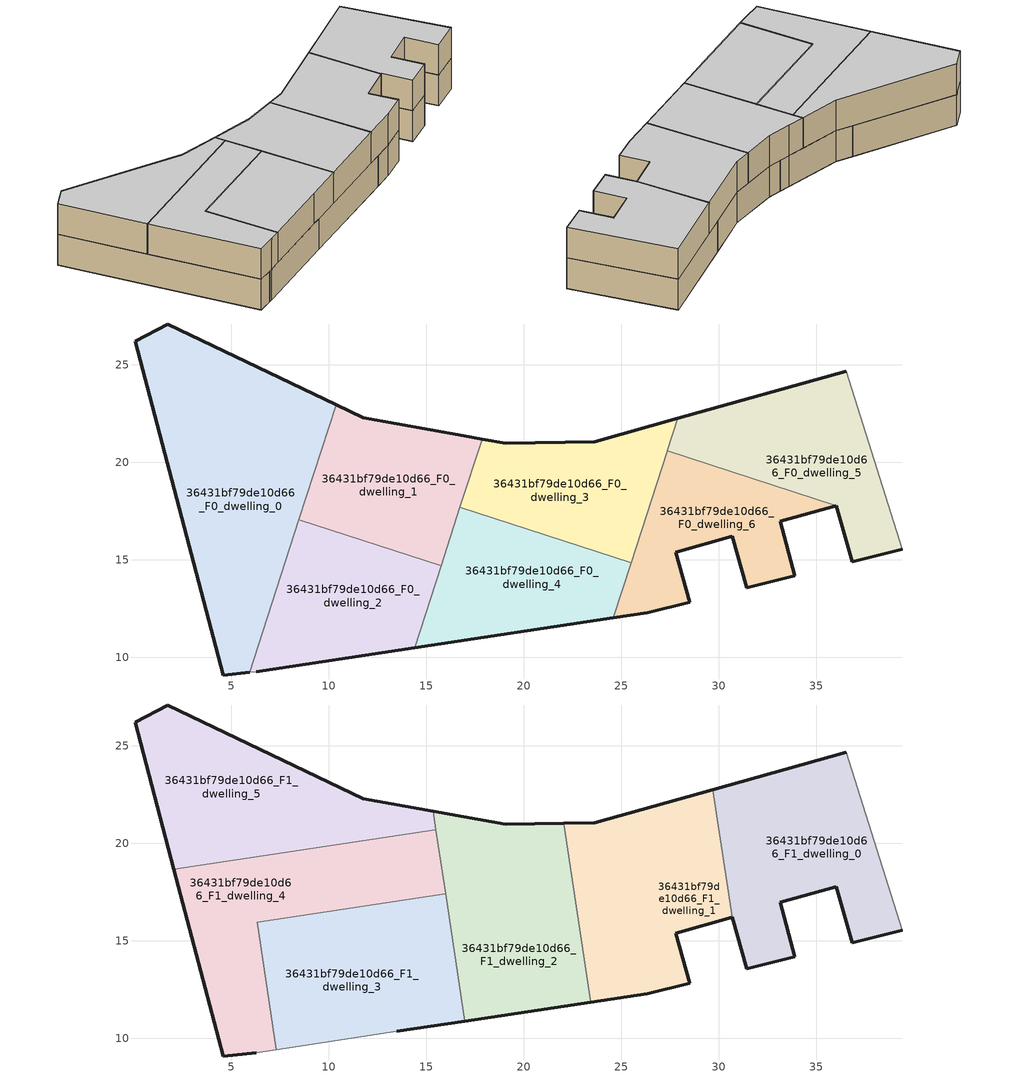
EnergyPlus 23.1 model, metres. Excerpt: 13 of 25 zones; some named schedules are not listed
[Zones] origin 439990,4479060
36431bf79de10d66_F0_dwelling_0
 floor ground (EU_floor_Construction): 5.95,9.22 10.39,22.95 1.76,27.09 0.08,26.2 4.6,9.09 z0
 wall outside (EU_wall_Construction): 5.95,9.22 4.6,9.09 0.08,26.2 1.76,27.09 10.39,22.95 z0:3
 wall to 36431bf79de10d66_F0_dwelling_2 (EU_wall_Construction): 8.48,17.06 5.95,9.22 z0:3
 wall to 36431bf79de10d66_F0_dwelling_1 (EU_wall_Construction): 10.39,22.95 8.48,17.06 z0:3
36431bf79de10d66_F0_dwelling_1
 floor ground (EU_floor_Construction): 15.77,14.7 17.87,21.18 16.92,21.35 11.77,22.28 10.39,22.95 8.48,17.06 z0
 wall outside (EU_wall_Construction): 10.39,22.95 11.77,22.28 16.92,21.35 17.87,21.18 z0:3
 wall to 36431bf79de10d66_F0_dwelling_2 (EU_wall_Construction): 15.77,14.7 8.48,17.06 z0:3
 wall to 36431bf79de10d66_F0_dwelling_3 (EU_wall_Construction): 17.87,21.18 16.74,17.68 z0:3
 wall to 36431bf79de10d66_F0_dwelling_4 (EU_wall_Construction): 16.74,17.68 15.77,14.7 z0:3
36431bf79de10d66_F0_dwelling_2
 floor ground (EU_floor_Construction): 14.41,10.49 15.77,14.7 8.48,17.06 5.95,9.22 6.3,9.26 z0
 wall outside (EU_wall_Construction): 14.41,10.49 6.3,9.26 z0:3
 wall adiabatic (EU_wall_Construction): 6.3,9.26 5.95,9.22 z0:3
 wall to 36431bf79de10d66_F0_dwelling_4 (EU_wall_Construction): 15.77,14.7 14.41,10.49 z0:3
36431bf79de10d66_F0_dwelling_3
 floor ground (EU_floor_Construction): 25.51,14.85 27.9,22.25 23.65,21.05 19.09,20.97 17.87,21.18 16.74,17.68 z0
 wall outside (EU_wall_Construction): 17.87,21.18 19.09,20.97 23.65,21.05 27.9,22.25 z0:3
 wall to 36431bf79de10d66_F0_dwelling_4 (EU_wall_Construction): 25.51,14.85 16.74,17.68 z0:3
 wall to 36431bf79de10d66_F0_dwelling_6 (EU_wall_Construction): 27.36,20.58 25.51,14.85 z0:3
 wall to 36431bf79de10d66_F0_dwelling_5 (EU_wall_Construction): 27.9,22.25 27.36,20.58 z0:3
36431bf79de10d66_F0_dwelling_4
 floor ground (EU_floor_Construction): 24.59,12.02 25.51,14.85 16.74,17.68 14.41,10.49 z0
 wall outside (EU_wall_Construction): 24.59,12.02 14.41,10.49 z0:3
 wall to 36431bf79de10d66_F0_dwelling_6 (EU_wall_Construction): 25.51,14.85 24.59,12.02 z0:3
36431bf79de10d66_F0_dwelling_5
 floor ground (EU_floor_Construction): 39.42,15.55 36.55,24.68 27.9,22.25 27.36,20.58 36.02,17.78 36.84,14.91 z0
 wall outside (EU_wall_Construction): 39.42,15.55 36.84,14.91 36.02,17.78 / 27.9,22.25 36.55,24.68 z0:3
 wall adiabatic (EU_wall_Construction): 36.55,24.68 39.42,15.55 z0:3
 wall to 36431bf79de10d66_F0_dwelling_6 (EU_wall_Construction): 36.02,17.78 27.36,20.58 z0:3
36431bf79de10d66_F0_dwelling_6
 floor ground (EU_floor_Construction): 33.9,14.18 33.15,16.98 36.02,17.78 27.36,20.58 24.59,12.02 26.34,12.28 28.53,12.83 27.8,15.39 30.7,16.21 31.44,13.56 z0
 wall outside (EU_wall_Construction): 36.02,17.78 33.15,16.98 33.9,14.18 31.44,13.56 30.7,16.21 27.8,15.39 28.53,12.83 26.34,12.28 24.59,12.02 z0:3
36431bf79de10d66_F1_dwelling_0
 floor to 36431bf79de10d66_F0_dwelling_5 (EU_floor_Construction): 39.42,15.55 36.55,24.68 29.7,22.75 30.17,19.67 36.02,17.78 36.84,14.91 z3
 floor to 36431bf79de10d66_F0_dwelling_6 (EU_floor_Construction): 33.9,14.18 33.15,16.98 36.02,17.78 30.17,19.67 30.69,16.21 30.7,16.21 31.44,13.56 z3
 wall outside (EU_wall_Construction): 29.7,22.75 36.55,24.68 / 39.42,15.55 36.84,14.91 36.02,17.78 33.15,16.98 33.9,14.18 31.44,13.56 30.7,16.21 30.69,16.21 z3:6
 wall to 36431bf79de10d66_F1_dwelling_1 (EU_wall_Construction): 30.69,16.21 29.7,22.75 z3:6
 wall adiabatic (EU_wall_Construction): 36.55,24.68 39.42,15.55 z3:6
 ceiling to 36431bf79de10d66_F2_dwelling_0 (EU_floor_Construction): 36.55,24.68 39.42,15.55 36.84,14.91 36.02,17.78 33.15,16.98 33.9,14.18 31.44,13.56 30.7,16.21 30.69,16.21 29.7,22.75 z6
36431bf79de10d66_F1_dwelling_1
 floor to 36431bf79de10d66_F0_dwelling_6 (EU_floor_Construction): 28.53,12.83 27.8,15.39 30.69,16.21 30.17,19.67 27.36,20.58 24.59,12.02 26.34,12.28 z3
 floor to 36431bf79de10d66_F0_dwelling_3 (EU_floor_Construction): 25.51,14.85 27.9,22.25 23.65,21.05 22.06,21.02 22.86,15.7 z3
 floor to 36431bf79de10d66_F0_dwelling_5 (EU_floor_Construction): 30.17,19.67 29.7,22.75 27.9,22.25 27.36,20.58 z3
 floor to 36431bf79de10d66_F0_dwelling_4 (EU_floor_Construction): 24.59,12.02 25.51,14.85 22.86,15.7 23.44,11.85 z3
 wall outside (EU_wall_Construction): 30.69,16.21 27.8,15.39 28.53,12.83 26.34,12.28 23.44,11.85 / 22.06,21.02 23.65,21.05 29.7,22.75 z3:6
 wall to 36431bf79de10d66_F1_dwelling_2 (EU_wall_Construction): 23.44,11.85 22.06,21.02 z3:6
 ceiling to 36431bf79de10d66_F2_dwelling_1 (EU_floor_Construction): 29.7,22.75 30.69,16.21 27.8,15.39 28.53,12.83 26.34,12.28 23.44,11.85 22.06,21.02 23.65,21.05 z6
36431bf79de10d66_F1_dwelling_2
 floor to 36431bf79de10d66_F0_dwelling_4 (EU_floor_Construction): 23.44,11.85 22.86,15.7 16.74,17.68 16.21,16.04 16.99,10.88 z3
 floor to 36431bf79de10d66_F0_dwelling_3 (EU_floor_Construction): 22.86,15.7 22.06,21.02 19.09,20.97 17.87,21.18 16.74,17.68 z3
 floor to 36431bf79de10d66_F0_dwelling_1 (EU_floor_Construction): 16.21,16.05 17.87,21.18 16.92,21.35 15.36,21.63 15.61,20.02 15.51,20.69 z3
 wall outside (EU_wall_Construction): 23.44,11.85 16.99,10.88 / 15.36,21.63 16.92,21.35 19.09,20.97 22.06,21.02 z3:6
 wall to 36431bf79de10d66_F1_dwelling_3 (EU_wall_Construction): 16.99,10.88 16,17.42 z3:6
 wall to 36431bf79de10d66_F1_dwelling_4 (EU_wall_Construction): 16,17.42 15.51,20.69 z3:6
 wall to 36431bf79de10d66_F1_dwelling_5 (EU_wall_Construction): 15.5,20.69 15.36,21.63 z3:6
 ceiling to 36431bf79de10d66_F2_dwelling_2 (EU_floor_Construction): 22.06,21.02 23.44,11.85 16.99,10.88 15.36,21.63 16.92,21.35 19.09,20.97 z6
36431bf79de10d66_F1_dwelling_3
 floor to 36431bf79de10d66_F0_dwelling_2 (EU_floor_Construction): 14.41,10.49 15.77,14.7 10.1,16.53 8.22,16.25 6.9,12.17 7.32,9.41 13.5,10.36 14.19,10.46 z3
 floor to 36431bf79de10d66_F0_dwelling_4 (EU_floor_Construction): 16.99,10.88 16.21,16.04 14.41,10.49 z3
 floor to 36431bf79de10d66_F0_dwelling_0 (EU_floor_Construction): 6.9,12.17 8.22,16.25 6.33,15.96 z3
 floor to 36431bf79de10d66_F0_dwelling_1 (EU_floor_Construction): 15.77,14.7 16.21,16.05 16,17.42 10.1,16.53 z3
 wall outside (EU_wall_Construction): 16.99,10.88 13.5,10.36 z3:6
 wall adiabatic (EU_wall_Construction): 13.5,10.36 7.32,9.41 z3:6
 wall to 36431bf79de10d66_F1_dwelling_4 (EU_wall_Construction): 7.32,9.41 6.33,15.96 16,17.42 z3:6
 ceiling to 36431bf79de10d66_F2_dwelling_3 (EU_floor_Construction): 16,17.42 16.99,10.88 13.5,10.36 7.32,9.41 6.33,15.96 z6
36431bf79de10d66_F1_dwelling_4
 floor to 36431bf79de10d66_F0_dwelling_1 (EU_floor_Construction): 16,17.42 15.51,20.69 9.36,19.77 8.48,17.06 10.1,16.53 z3
 floor to 36431bf79de10d66_F0_dwelling_0 (EU_floor_Construction): 5.95,9.23 6.9,12.17 6.33,15.96 8.22,16.25 9.36,19.77 2.07,18.67 4.6,9.09 z3
 floor to 36431bf79de10d66_F0_dwelling_2 (EU_floor_Construction): 7.32,9.41 6.9,12.17 5.95,9.23 6.3,9.26 z3; 10.1,16.53 8.48,17.06 8.22,16.25 z3
 wall outside (EU_wall_Construction): 6.3,9.26 4.6,9.09 2.07,18.67 z3:6
 wall adiabatic (EU_wall_Construction): 7.32,9.41 6.3,9.26 z3:6
 wall to 36431bf79de10d66_F1_dwelling_5 (EU_wall_Construction): 2.07,18.67 15.51,20.69 z3:6
 ceiling to 36431bf79de10d66_F2_dwelling_4 (EU_floor_Construction): 15.51,20.69 16,17.42 6.33,15.96 7.32,9.41 6.3,9.26 4.6,9.09 2.07,18.67 z6
36431bf79de10d66_F1_dwelling_5
 floor to 36431bf79de10d66_F0_dwelling_0 (EU_floor_Construction): 9.36,19.77 10.39,22.95 1.76,27.09 0.08,26.2 2.07,18.67 z3
 floor to 36431bf79de10d66_F0_dwelling_1 (EU_floor_Construction): 15.51,20.69 15.36,21.63 11.77,22.28 10.39,22.95 9.36,19.77 z3
 wall outside (EU_wall_Construction): 2.07,18.67 0.08,26.2 1.76,27.09 11.77,22.28 15.36,21.63 z3:6
 ceiling to 36431bf79de10d66_F2_dwelling_5 (EU_floor_Construction): 15.36,21.63 15.51,20.69 2.07,18.67 0.08,26.2 1.76,27.09 11.77,22.28 z6
[Building]
EU S2 Campaign: North Axis=0; Terrain=City; Solar Distribution=FullExterior
[Site:Location]
Madrid: Latitude=40.5; Longitude=-3.5; Time Zone=1; Elevation=609
[SizingPeriod:WeatherFileDays]
AnnualSizingPeriod: Begin Month=1; Begin Day of Month=1; End Month=12; End Day of Month=31; Day of Week for Start Day=Monday; Use Weather File Daylight Saving Period=No; Use Weather File Rain and Snow Indicators=No
[MATERIAL]
EU_InternalMass_Material: Roughness=MediumRough; Thickness=0.1; Conductivity=1; Density=1800; Specific Heat=900; Thermal Absorptance=0.9; Solar Absorptance=0.7; Visible Absorptance=0.7
[MATERIAL:NOMASS] Roughness=MediumRough; Thermal Absorptance=0.9; Solar Absorptance=0.7; Visible Absorptance=0.7
Name | Thermal Resistance
EU_wall_NoMass | 1.60022
EU_floor_NoMass | 0.470652
[CONSTRUCTION]
EU_wall_Construction: EU_wall_NoMass
EU_floor_Construction: EU_floor_NoMass
EU_InternalMass_Construction: EU_InternalMass_Material
[ZONE] Type=1; Multiplier=1; Ceiling Height=autocalculate; Floor Area=autocalculate; Part of Total Floor Area=Yes
Name | Volume
36431bf79de10d66_F0_dwelling_0 | 291.181
36431bf79de10d66_F1_dwelling_0 | 194.128
36431bf79de10d66_F0_dwelling_1 | 145.605
36431bf79de10d66_F1_dwelling_1; 36431bf79de10d66_F1_dwelling_4 | 194.13
36431bf79de10d66_F0_dwelling_2 | 145.608
36431bf79de10d66_F1_dwelling_2 | 194.132
36431bf79de10d66_F0_dwelling_3 | 145.594
36431bf79de10d66_F1_dwelling_3 | 194.117
36431bf79de10d66_F0_dwelling_4 | 145.579
36431bf79de10d66_F0_dwelling_5 | 160.414
36431bf79de10d66_F1_dwelling_5 | 194.127
36431bf79de10d66_F0_dwelling_6 | 130.774
[INTERNALMASS] Construction=EU_InternalMass_Construction
Name | Zone or ZoneList | Surface Area
36431bf79de10d66_F0_dwelling_0_EU_InternalMass | 36431bf79de10d66_F0_dwelling_0 | 97.0601
36431bf79de10d66_F0_dwelling_1_EU_InternalMass | 36431bf79de10d66_F0_dwelling_1 | 48.5349
36431bf79de10d66_F0_dwelling_2_EU_InternalMass | 36431bf79de10d66_F0_dwelling_2 | 48.5304
36431bf79de10d66_F0_dwelling_3_EU_InternalMass | 36431bf79de10d66_F0_dwelling_3 | 48.5313
36431bf79de10d66_F0_dwelling_4_EU_InternalMass | 36431bf79de10d66_F0_dwelling_4 | 48.5264
36431bf79de10d66_F0_dwelling_5_EU_InternalMass | 36431bf79de10d66_F0_dwelling_5 | 53.4712
36431bf79de10d66_F0_dwelling_6_EU_InternalMass | 36431bf79de10d66_F0_dwelling_6 | 43.5913
36431bf79de10d66_F1_dwelling_0_EU_InternalMass | 36431bf79de10d66_F1_dwelling_0 | 64.7095
36431bf79de10d66_F1_dwelling_1_EU_InternalMass | 36431bf79de10d66_F1_dwelling_1 | 64.7098
36431bf79de10d66_F1_dwelling_2_EU_InternalMass | 36431bf79de10d66_F1_dwelling_2 | 64.7107
36431bf79de10d66_F1_dwelling_3_EU_InternalMass | 36431bf79de10d66_F1_dwelling_3 | 64.704
36431bf79de10d66_F1_dwelling_4_EU_InternalMass | 36431bf79de10d66_F1_dwelling_4 | 64.7101
36431bf79de10d66_F1_dwelling_5_EU_InternalMass | 36431bf79de10d66_F1_dwelling_5 | 64.7079
[OTHEREQUIPMENT] Fuel Type=Electricity; Design Level Calculation Method=Watts/Area; Power per Zone Floor Area=1; Fraction Latent=0; Fraction Radiant=0; Fraction Lost=0; Carbon Dioxide Generation Rate=0; EndUse Subcategory=EU_Step8_InternalGains
Name | Zone or ZoneList or Space or SpaceList | Schedule
EU_Step8_InternalGain_36431bf79de10d66_F0_dwelling_0_f000 | 36431bf79de10d66_F0_dwelling_0 | EU_Step8_GainSchedule_36431bf79de10d66_F0_dwelling_0_f000
EU_Step8_InternalGain_36431bf79de10d66_F0_dwelling_1_f000 | 36431bf79de10d66_F0_dwelling_1 | EU_Step8_GainSchedule_36431bf79de10d66_F0_dwelling_1_f000
EU_Step8_InternalGain_36431bf79de10d66_F0_dwelling_2_f000 | 36431bf79de10d66_F0_dwelling_2 | EU_Step8_GainSchedule_36431bf79de10d66_F0_dwelling_2_f000
EU_Step8_InternalGain_36431bf79de10d66_F0_dwelling_3_f000 | 36431bf79de10d66_F0_dwelling_3 | EU_Step8_GainSchedule_36431bf79de10d66_F0_dwelling_3_f000
EU_Step8_InternalGain_36431bf79de10d66_F0_dwelling_4_f000 | 36431bf79de10d66_F0_dwelling_4 | EU_Step8_GainSchedule_36431bf79de10d66_F0_dwelling_4_f000
EU_Step8_InternalGain_36431bf79de10d66_F0_dwelling_5_f000 | 36431bf79de10d66_F0_dwelling_5 | EU_Step8_GainSchedule_36431bf79de10d66_F0_dwelling_5_f000
EU_Step8_InternalGain_36431bf79de10d66_F0_dwelling_6_f000 | 36431bf79de10d66_F0_dwelling_6 | EU_Step8_GainSchedule_36431bf79de10d66_F0_dwelling_6_f000
EU_Step8_InternalGain_36431bf79de10d66_F1_dwelling_0_f000 | 36431bf79de10d66_F1_dwelling_0 | EU_Step8_GainSchedule_36431bf79de10d66_F1_dwelling_0_f000
EU_Step8_InternalGain_36431bf79de10d66_F1_dwelling_1_f000 | 36431bf79de10d66_F1_dwelling_1 | EU_Step8_GainSchedule_36431bf79de10d66_F1_dwelling_1_f000
EU_Step8_InternalGain_36431bf79de10d66_F1_dwelling_2_f000 | 36431bf79de10d66_F1_dwelling_2 | EU_Step8_GainSchedule_36431bf79de10d66_F1_dwelling_2_f000
EU_Step8_InternalGain_36431bf79de10d66_F1_dwelling_3_f000 | 36431bf79de10d66_F1_dwelling_3 | EU_Step8_GainSchedule_36431bf79de10d66_F1_dwelling_3_f000
EU_Step8_InternalGain_36431bf79de10d66_F1_dwelling_4_f000 | 36431bf79de10d66_F1_dwelling_4 | EU_Step8_GainSchedule_36431bf79de10d66_F1_dwelling_4_f000
EU_Step8_InternalGain_36431bf79de10d66_F1_dwelling_5_f000 | 36431bf79de10d66_F1_dwelling_5 | EU_Step8_GainSchedule_36431bf79de10d66_F1_dwelling_5_f000
[ZONEVENTILATION:DESIGNFLOWRATE] Schedule=EU_AlwaysOn; Design Flow Rate Calculation Method=AirChanges/Hour; Air Changes per Hour=0.480704; Ventilation Type=Natural; Fan Pressure Rise=0; Fan Total Efficiency=1; Constant Term Coefficient=1; Temperature Term Coefficient=0; Velocity Term Coefficient=0; Velocity Squared Term Coefficient=0; Minimum Indoor Temperature=-100; Maximum Indoor Temperature=100; Delta Temperature=-100; Minimum Outdoor Temperature=-100; Maximum Outdoor Temperature=100; Maximum Wind Speed=40
Name | Zone or ZoneList or Space or SpaceList
EU_ConstantAir_36431bf79de10d66_F0_dwelling_0 | 36431bf79de10d66_F0_dwelling_0
EU_ConstantAir_36431bf79de10d66_F0_dwelling_1 | 36431bf79de10d66_F0_dwelling_1
EU_ConstantAir_36431bf79de10d66_F0_dwelling_2 | 36431bf79de10d66_F0_dwelling_2
EU_ConstantAir_36431bf79de10d66_F0_dwelling_3 | 36431bf79de10d66_F0_dwelling_3
EU_ConstantAir_36431bf79de10d66_F0_dwelling_4 | 36431bf79de10d66_F0_dwelling_4
EU_ConstantAir_36431bf79de10d66_F0_dwelling_5 | 36431bf79de10d66_F0_dwelling_5
EU_ConstantAir_36431bf79de10d66_F0_dwelling_6 | 36431bf79de10d66_F0_dwelling_6
EU_ConstantAir_36431bf79de10d66_F1_dwelling_0 | 36431bf79de10d66_F1_dwelling_0
EU_ConstantAir_36431bf79de10d66_F1_dwelling_1 | 36431bf79de10d66_F1_dwelling_1
EU_ConstantAir_36431bf79de10d66_F1_dwelling_2 | 36431bf79de10d66_F1_dwelling_2
EU_ConstantAir_36431bf79de10d66_F1_dwelling_3 | 36431bf79de10d66_F1_dwelling_3
EU_ConstantAir_36431bf79de10d66_F1_dwelling_4 | 36431bf79de10d66_F1_dwelling_4
EU_ConstantAir_36431bf79de10d66_F1_dwelling_5 | 36431bf79de10d66_F1_dwelling_5
[HVACTEMPLATE:THERMOSTAT] Constant Heating Setpoint=20; Constant Cooling Setpoint=50
EU_HeatOnly_36431bf79de10d66_F0_dwelling_0; EU_HeatOnly_36431bf79de10d66_F0_dwelling_1; EU_HeatOnly_36431bf79de10d66_F0_dwelling_2; EU_HeatOnly_36431bf79de10d66_F0_dwelling_3; EU_HeatOnly_36431bf79de10d66_F0_dwelling_4; EU_HeatOnly_36431bf79de10d66_F0_dwelling_5; EU_HeatOnly_36431bf79de10d66_F0_dwelling_6; EU_HeatOnly_36431bf79de10d66_F1_dwelling_0; EU_HeatOnly_36431bf79de10d66_F1_dwelling_1; EU_HeatOnly_36431bf79de10d66_F1_dwelling_2; EU_HeatOnly_36431bf79de10d66_F1_dwelling_3; EU_HeatOnly_36431bf79de10d66_F1_dwelling_4; EU_HeatOnly_36431bf79de10d66_F1_dwelling_5; EU_HeatOnly_36431bf79de10d66_F2_dwelling_0; EU_HeatOnly_36431bf79de10d66_F2_dwelling_1; EU_HeatOnly_36431bf79de10d66_F2_dwelling_2; EU_HeatOnly_36431bf79de10d66_F2_dwelling_3; EU_HeatOnly_36431bf79de10d66_F2_dwelling_4; EU_HeatOnly_36431bf79de10d66_F2_dwelling_5; EU_HeatOnly_36431bf79de10d66_F3_dwelling_0; EU_HeatOnly_36431bf79de10d66_F3_dwelling_1; EU_HeatOnly_36431bf79de10d66_F3_dwelling_2; EU_HeatOnly_36431bf79de10d66_F3_dwelling_3; EU_HeatOnly_36431bf79de10d66_F3_dwelling_4; EU_HeatOnly_36431bf79de10d66_F3_dwelling_5
[HVACTEMPLATE:ZONE:IDEALLOADSAIRSYSTEM] System Availability Schedule=EU_AlwaysOn; Maximum Heating Supply Air Temperature=50; Minimum Cooling Supply Air Temperature=13; Maximum Heating Supply Air Humidity Ratio=0.0156; Minimum Cooling Supply Air Humidity Ratio=0.0077; Heating Limit=NoLimit; Cooling Limit=NoLimit; Heating Availability Schedule=EU_AlwaysOn; Cooling Availability Schedule=EU_CoolingOff; Dehumidification Control Type=ConstantSensibleHeatRatio; Cooling Sensible Heat Ratio=0.7; Dehumidification Setpoint=60; Humidification Control Type=None; Humidification Setpoint=30; Outdoor Air Method=None; Outdoor Air Flow Rate per Person=0.00944; Outdoor Air Flow Rate per Zone Floor Area=0; Outdoor Air Flow Rate per Zone=0; Demand Controlled Ventilation Type=None; Outdoor Air Economizer Type=NoEconomizer; Heat Recovery Type=None; Sensible Heat Recovery Effectiveness=0.7; Latent Heat Recovery Effectiveness=0.65
Name | Template Thermostat
36431bf79de10d66_F0_dwelling_0 | EU_HeatOnly_36431bf79de10d66_F0_dwelling_0
36431bf79de10d66_F0_dwelling_1 | EU_HeatOnly_36431bf79de10d66_F0_dwelling_1
36431bf79de10d66_F0_dwelling_2 | EU_HeatOnly_36431bf79de10d66_F0_dwelling_2
36431bf79de10d66_F0_dwelling_3 | EU_HeatOnly_36431bf79de10d66_F0_dwelling_3
36431bf79de10d66_F0_dwelling_4 | EU_HeatOnly_36431bf79de10d66_F0_dwelling_4
36431bf79de10d66_F0_dwelling_5 | EU_HeatOnly_36431bf79de10d66_F0_dwelling_5
36431bf79de10d66_F0_dwelling_6 | EU_HeatOnly_36431bf79de10d66_F0_dwelling_6
36431bf79de10d66_F1_dwelling_0 | EU_HeatOnly_36431bf79de10d66_F1_dwelling_0
36431bf79de10d66_F1_dwelling_1 | EU_HeatOnly_36431bf79de10d66_F1_dwelling_1
36431bf79de10d66_F1_dwelling_2 | EU_HeatOnly_36431bf79de10d66_F1_dwelling_2
36431bf79de10d66_F1_dwelling_3 | EU_HeatOnly_36431bf79de10d66_F1_dwelling_3
36431bf79de10d66_F1_dwelling_4 | EU_HeatOnly_36431bf79de10d66_F1_dwelling_4
36431bf79de10d66_F1_dwelling_5 | EU_HeatOnly_36431bf79de10d66_F1_dwelling_5
[SIZING:ZONE] Zone Cooling Design Supply Air Temperature Input Method=SupplyAirTemperature; Zone Cooling Design Supply Air Temperature=13; Zone Heating Design Supply Air Temperature Input Method=SupplyAirTemperature; Zone Heating Design Supply Air Temperature=50; Zone Cooling Design Supply Air Humidity Ratio=0.008; Zone Heating Design Supply Air Humidity Ratio=0.008; Cooling Design Air Flow Method=DesignDay; Cooling Design Air Flow Rate=0; Cooling Minimum Air Flow per Zone Floor Area=0.000762; Cooling Minimum Air Flow=0; Cooling Minimum Air Flow Fraction=0.2; Heating Design Air Flow Method=DesignDay; Heating Design Air Flow Rate=0; Heating Maximum Air Flow per Zone Floor Area=0.002032; Heating Maximum Air Flow=0.141576; Heating Maximum Air Flow Fraction=0.3; Account for Dedicated Outdoor Air System=No; Dedicated Outdoor Air System Control Strategy=NeutralSupplyAir; Dedicated Outdoor Air Low Setpoint Temperature for Design=autosize; Dedicated Outdoor Air High Setpoint Temperature for Design=autosize; Zone Load Sizing Method=Sensible Load Only No Latent Load; Zone Latent Cooling Design Supply Air Humidity Ratio Input Method=HumidityRatioDifference; Zone Cooling Design Supply Air Humidity Ratio Difference=0.005; Zone Latent Heating Design Supply Air Humidity Ratio Input Method=HumidityRatioDifference; Zone Humidification Design Supply Air Humidity Ratio Difference=0.005
36431bf79de10d66_F0_dwelling_0; 36431bf79de10d66_F0_dwelling_1; 36431bf79de10d66_F0_dwelling_2; 36431bf79de10d66_F0_dwelling_3; 36431bf79de10d66_F0_dwelling_4
